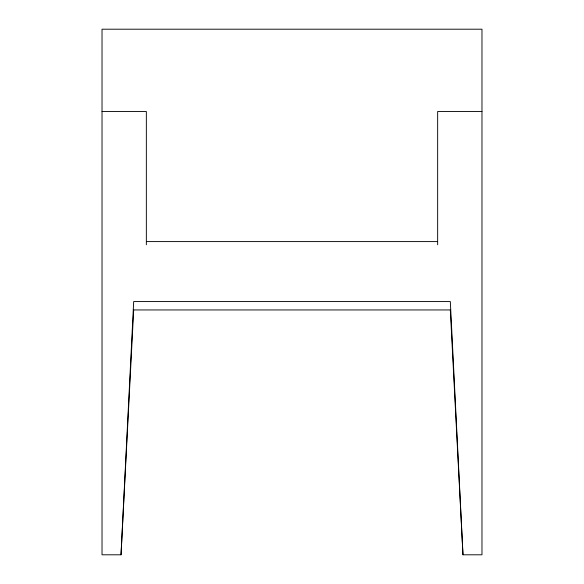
<?xml version="1.0" encoding="UTF-8"?>
<svg xmlns="http://www.w3.org/2000/svg" width="584" height="584" viewBox="0 0 584 584"><rect width="100%" height="100%" fill="white"/><g stroke="black" fill="none" stroke-linecap="round" stroke-linejoin="round"><path stroke-width="0.88" d="M121.019 554.8L133.685 301.57L450.315 301.57L462.981 554.8L481.975 554.8L481.975 29.2L102.025 29.2L102.025 554.8L121.019 554.8L133.685 309.827M102.025 111.522L146.35 111.522L146.35 244.798M481.975 111.522L437.65 111.522L437.65 244.798M146.35 241.593L437.65 241.593M133.685 309.943L450.315 309.943M450.315 309.827L462.981 554.8"/></g></svg>
